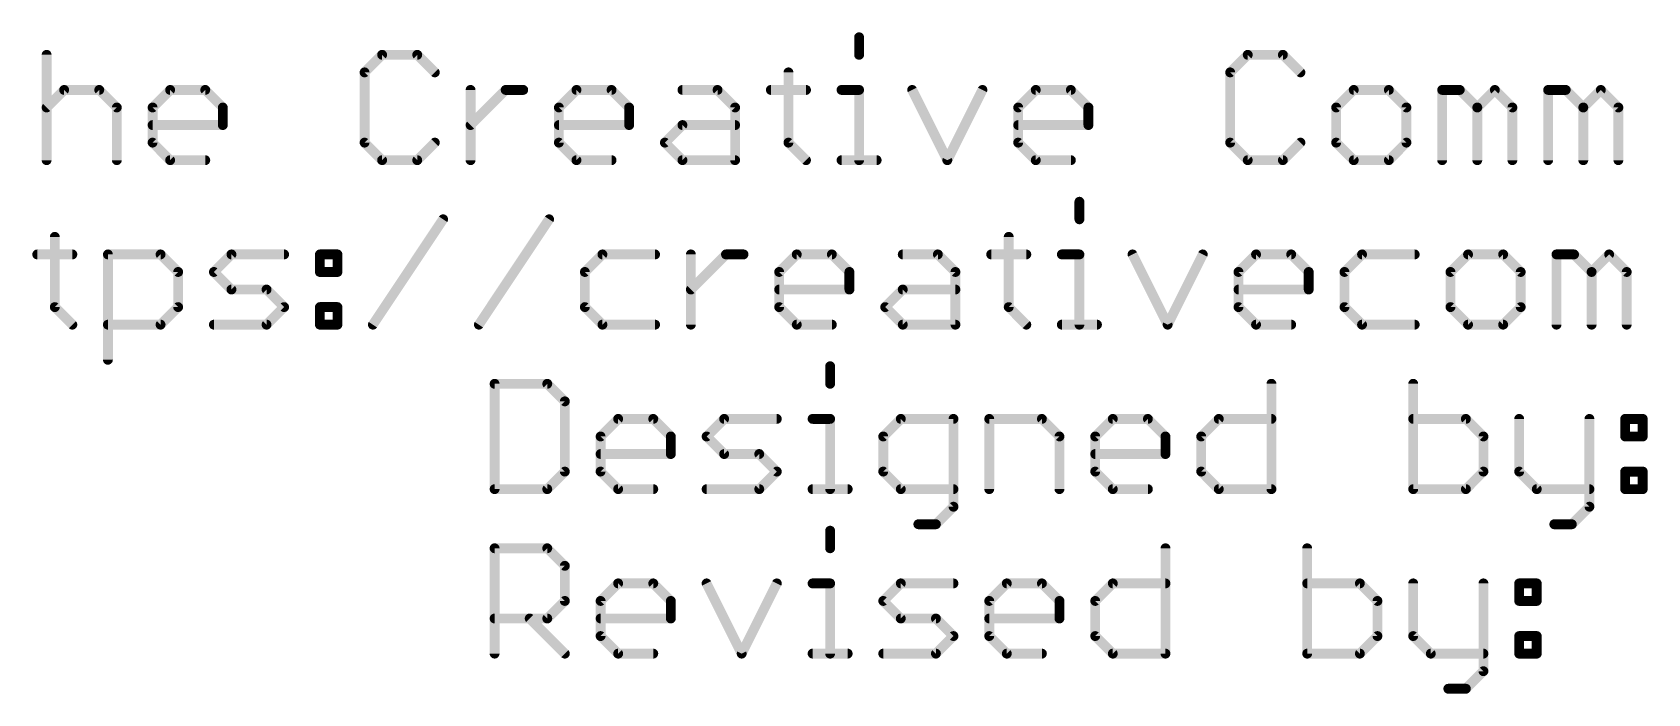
# Model space of a CAD drawing. Extents: x -52 to 61, y -28 to 22.
# Drawn here: x -27.38 to -2.43, y -28.48 to -18.27 of the extents above; entities that cross this region are included whole.
import ezdxf

# ---------------------------------------------------------------- set-up
doc = ezdxf.new("R2010")
doc.units = 0
doc.layers.add('51', color=53, linetype='CONTINUOUS')

msp = doc.modelspace()

# ---------------------------------------------------------------- linework, layer by layer
at = {"layer": '51', "const_width": 0.1524}
for points in [[(-14.6138, -18.3456), (-14.6138, -18.6168)], [(-27.1636, -18.6168), (-27.1636, -20.2438)], [(-21.981, -18.6168), (-22.2521, -18.888)], [(-21.4386, -18.6168), (-21.981, -18.6168)], [(-21.1675, -18.888), (-21.4386, -18.6168)], [(-8.6109, -18.6168), (-8.882, -18.888)], [(-8.0685, -18.6168), (-8.6109, -18.6168)], [(-7.7974, -18.888), (-8.0685, -18.6168)], [(-22.2521, -18.888), (-22.2521, -19.9726)], [(-15.7052, -18.888), (-15.7052, -19.9726)], [(-8.882, -18.888), (-8.882, -19.9726)], [(-27.1636, -19.4303), (-26.8924, -19.1591)], [(-26.8924, -19.1591), (-26.3501, -19.1591)], [(-26.3501, -19.1591), (-26.0789, -19.4303)], [(-25.5264, -19.4303), (-25.2553, -19.1591)], [(-25.2553, -19.1591), (-24.7129, -19.1591)], [(-24.7129, -19.1591), (-24.4418, -19.4303)], [(-20.615, -20.2438), (-20.615, -19.1591)], [(-20.615, -19.7015), (-20.0726, -19.1591)], [(-20.0726, -19.1591), (-19.8015, -19.1591)], [(-19.2507, -19.4303), (-18.9795, -19.1591)], [(-18.9795, -19.1591), (-18.4372, -19.1591)], [(-18.4372, -19.1591), (-18.166, -19.4303)], [(-17.3424, -19.1591), (-16.8, -19.1591)], [(-16.8, -19.1591), (-16.5289, -19.4303)], [(-15.9764, -19.1591), (-15.434, -19.1591)], [(-14.8849, -19.1591), (-14.6138, -19.1591)], [(-14.6138, -19.1591), (-14.6138, -20.2438)], [(-13.7935, -19.1591), (-13.2512, -20.2438)], [(-13.2512, -20.2438), (-12.7088, -19.1591)], [(-12.1563, -19.4303), (-11.8852, -19.1591)], [(-11.8852, -19.1591), (-11.3428, -19.1591)], [(-11.3428, -19.1591), (-11.0717, -19.4303)], [(-6.9737, -19.1591), (-7.2449, -19.4303)], [(-6.4314, -19.1591), (-6.9737, -19.1591)], [(-6.1602, -19.4303), (-6.4314, -19.1591)], [(-5.6077, -20.2438), (-5.6077, -19.1591)], [(-5.6077, -19.1591), (-5.3365, -19.1591)], [(-5.3365, -19.1591), (-5.0654, -19.4303)], [(-5.0654, -19.4303), (-4.7942, -19.1591)], [(-4.7942, -19.1591), (-4.523, -19.4303)], [(-3.9706, -20.2438), (-3.9706, -19.1591)], [(-3.9706, -19.1591), (-3.6994, -19.1591)], [(-3.6994, -19.1591), (-3.4282, -19.4303)], [(-3.4282, -19.4303), (-3.1571, -19.1591)], [(-3.1571, -19.1591), (-2.8859, -19.4303)], [(-26.0789, -19.4303), (-26.0789, -20.2438)], [(-25.5264, -19.9726), (-25.5264, -19.4303)], [(-24.4418, -19.4303), (-24.4418, -19.7015)], [(-19.2507, -19.9726), (-19.2507, -19.4303)], [(-18.166, -19.4303), (-18.166, -19.7015)], [(-16.5289, -19.4303), (-16.5289, -20.2438)], [(-12.1563, -19.9726), (-12.1563, -19.4303)], [(-11.0717, -19.4303), (-11.0717, -19.7015)], [(-7.2449, -19.4303), (-7.2449, -19.9726)], [(-6.1602, -19.9726), (-6.1602, -19.4303)], [(-5.0654, -19.4303), (-5.0654, -20.2438)], [(-4.523, -19.4303), (-4.523, -20.2438)], [(-3.4282, -19.4303), (-3.4282, -20.2438)], [(-2.8859, -19.4303), (-2.8859, -20.2438)], [(-24.4418, -19.7015), (-25.5264, -19.7015)], [(-18.166, -19.7015), (-19.2507, -19.7015)], [(-17.6135, -19.9726), (-17.3424, -19.7015)], [(-17.3424, -19.7015), (-16.5289, -19.7015)], [(-11.0717, -19.7015), (-12.1563, -19.7015)], [(-25.2553, -20.2438), (-25.5264, -19.9726)], [(-22.2521, -19.9726), (-21.981, -20.2438)], [(-21.4386, -20.2438), (-21.1675, -19.9726)], [(-18.9795, -20.2438), (-19.2507, -19.9726)], [(-17.3424, -20.2438), (-17.6135, -19.9726)], [(-15.7052, -19.9726), (-15.434, -20.2438)], [(-11.8852, -20.2438), (-12.1563, -19.9726)], [(-8.882, -19.9726), (-8.6109, -20.2438)], [(-8.0685, -20.2438), (-7.7974, -19.9726)], [(-7.2449, -19.9726), (-6.9737, -20.2438)], [(-6.4314, -20.2438), (-6.1602, -19.9726)], [(-24.7129, -20.2438), (-25.2553, -20.2438)], [(-21.981, -20.2438), (-21.4386, -20.2438)], [(-18.4372, -20.2438), (-18.9795, -20.2438)], [(-16.5289, -20.2438), (-17.3424, -20.2438)], [(-14.8849, -20.2438), (-14.3426, -20.2438)], [(-11.3428, -20.2438), (-11.8852, -20.2438)], [(-8.6109, -20.2438), (-8.0685, -20.2438)], [(-6.9737, -20.2438), (-6.4314, -20.2438)], [(-11.211, -20.8856), (-11.211, -21.1568)], [(-22.1237, -22.7838), (-21.0391, -21.1568)], [(-20.4866, -22.7838), (-19.4019, -21.1568)], [(-27.0369, -21.428), (-27.0369, -22.5126)], [(-12.3025, -21.428), (-12.3025, -22.5126)], [(-27.3081, -21.6991), (-26.7657, -21.6991)], [(-26.2166, -23.3261), (-26.2166, -21.6991)], [(-26.2166, -21.6991), (-25.4031, -21.6991)], [(-25.4031, -21.6991), (-25.132, -21.9703)], [(-24.5795, -21.9703), (-24.3083, -21.6991)], [(-24.3083, -21.6991), (-23.4948, -21.6991)], [(-22.9423, -21.6991), (-22.6711, -21.6991)], [(-22.9423, -21.9703), (-22.9423, -21.6991)], [(-22.6711, -21.6991), (-22.6711, -21.9703)], [(-18.5782, -21.6991), (-18.8494, -21.9703)], [(-17.7647, -21.6991), (-18.5782, -21.6991)], [(-17.2123, -22.7838), (-17.2123, -21.6991)], [(-17.2123, -22.2415), (-16.6699, -21.6991)], [(-16.6699, -21.6991), (-16.3988, -21.6991)], [(-15.848, -21.9703), (-15.5768, -21.6991)], [(-15.5768, -21.6991), (-15.0345, -21.6991)], [(-15.0345, -21.6991), (-14.7633, -21.9703)], [(-13.9396, -21.6991), (-13.3973, -21.6991)], [(-13.3973, -21.6991), (-13.1261, -21.9703)], [(-12.5736, -21.6991), (-12.0313, -21.6991)], [(-11.4822, -21.6991), (-11.211, -21.6991)], [(-11.211, -21.6991), (-11.211, -22.7838)], [(-10.3908, -21.6991), (-9.8484, -22.7838)], [(-9.8484, -22.7838), (-9.3061, -21.6991)], [(-8.7536, -21.9703), (-8.4825, -21.6991)], [(-8.4825, -21.6991), (-7.9401, -21.6991)], [(-7.9401, -21.6991), (-7.669, -21.9703)], [(-6.8453, -21.6991), (-7.1165, -21.9703)], [(-6.0318, -21.6991), (-6.8453, -21.6991)], [(-5.2081, -21.6991), (-5.4793, -21.9703)], [(-4.6658, -21.6991), (-5.2081, -21.6991)], [(-4.3946, -21.9703), (-4.6658, -21.6991)], [(-3.8421, -22.7838), (-3.8421, -21.6991)], [(-3.8421, -21.6991), (-3.571, -21.6991)], [(-3.571, -21.6991), (-3.2998, -21.9703)], [(-3.2998, -21.9703), (-3.0287, -21.6991)], [(-3.0287, -21.6991), (-2.7575, -21.9703)], [(-25.132, -21.9703), (-25.132, -22.5126)], [(-24.3083, -22.2415), (-24.5795, -21.9703)], [(-22.6711, -21.9703), (-22.9423, -21.9703)], [(-18.8494, -21.9703), (-18.8494, -22.5126)], [(-15.848, -22.5126), (-15.848, -21.9703)], [(-14.7633, -21.9703), (-14.7633, -22.2415)], [(-13.1261, -21.9703), (-13.1261, -22.7838)], [(-8.7536, -22.5126), (-8.7536, -21.9703)], [(-7.669, -21.9703), (-7.669, -22.2415)], [(-7.1165, -21.9703), (-7.1165, -22.5126)], [(-5.4793, -21.9703), (-5.4793, -22.5126)], [(-4.3946, -22.5126), (-4.3946, -21.9703)], [(-3.2998, -21.9703), (-3.2998, -22.7838)], [(-2.7575, -21.9703), (-2.7575, -22.7838)], [(-23.766, -22.2415), (-24.3083, -22.2415)], [(-23.4948, -22.5126), (-23.766, -22.2415)], [(-14.7633, -22.2415), (-15.848, -22.2415)], [(-14.2108, -22.5126), (-13.9396, -22.2415)], [(-13.9396, -22.2415), (-13.1261, -22.2415)], [(-7.669, -22.2415), (-8.7536, -22.2415)], [(-27.0369, -22.5126), (-26.7657, -22.7838)], [(-25.132, -22.5126), (-25.4031, -22.7838)], [(-23.766, -22.7838), (-23.4948, -22.5126)], [(-22.9423, -22.5126), (-22.6711, -22.5126)], [(-22.9423, -22.7838), (-22.9423, -22.5126)], [(-22.6711, -22.5126), (-22.6711, -22.7838)], [(-18.8494, -22.5126), (-18.5782, -22.7838)], [(-15.5768, -22.7838), (-15.848, -22.5126)], [(-13.9396, -22.7838), (-14.2108, -22.5126)], [(-12.3025, -22.5126), (-12.0313, -22.7838)], [(-8.4825, -22.7838), (-8.7536, -22.5126)], [(-7.1165, -22.5126), (-6.8453, -22.7838)], [(-5.4793, -22.5126), (-5.2081, -22.7838)], [(-4.6658, -22.7838), (-4.3946, -22.5126)], [(-25.4031, -22.7838), (-26.2166, -22.7838)], [(-24.5795, -22.7838), (-23.766, -22.7838)], [(-22.6711, -22.7838), (-22.9423, -22.7838)], [(-18.5782, -22.7838), (-17.7647, -22.7838)], [(-15.0345, -22.7838), (-15.5768, -22.7838)], [(-13.1261, -22.7838), (-13.9396, -22.7838)], [(-11.4822, -22.7838), (-10.9399, -22.7838)], [(-7.9401, -22.7838), (-8.4825, -22.7838)], [(-6.8453, -22.7838), (-6.0318, -22.7838)], [(-5.2081, -22.7838), (-4.6658, -22.7838)], [(-15.0612, -23.4256), (-15.0612, -23.6968)], [(-20.2438, -23.6968), (-20.2438, -25.3238)], [(-19.4303, -23.6968), (-20.2438, -23.6968)], [(-19.1591, -23.968), (-19.4303, -23.6968)], [(-8.2448, -23.6968), (-8.2448, -25.3238)], [(-6.0551, -23.6968), (-6.0551, -25.3238)], [(-19.1591, -25.0526), (-19.1591, -23.968)], [(-18.6066, -24.5103), (-18.3355, -24.2391)], [(-18.3355, -24.2391), (-17.7932, -24.2391)], [(-17.7932, -24.2391), (-17.522, -24.5103)], [(-16.9695, -24.5103), (-16.6983, -24.2391)], [(-16.6983, -24.2391), (-15.8848, -24.2391)], [(-15.3323, -24.2391), (-15.0612, -24.2391)], [(-15.0612, -24.2391), (-15.0612, -25.3238)], [(-13.9697, -24.2391), (-14.2409, -24.5103)], [(-13.1562, -24.2391), (-13.9697, -24.2391)], [(-13.1562, -25.595), (-13.1562, -24.2391)], [(-12.6037, -25.3238), (-12.6037, -24.2391)], [(-12.6037, -24.2391), (-11.7902, -24.2391)], [(-11.7902, -24.2391), (-11.5191, -24.5103)], [(-10.9666, -24.5103), (-10.6954, -24.2391)], [(-10.6954, -24.2391), (-10.1531, -24.2391)], [(-10.1531, -24.2391), (-9.8819, -24.5103)], [(-9.3294, -24.5103), (-9.0583, -24.2391)], [(-9.0583, -24.2391), (-8.2448, -24.2391)], [(-5.2416, -24.2391), (-6.0551, -24.2391)], [(-4.9705, -24.5103), (-5.2416, -24.2391)], [(-4.418, -24.2391), (-4.418, -25.0526)], [(-3.3333, -24.2391), (-3.3333, -25.595)], [(-2.7808, -24.2391), (-2.5096, -24.2391)], [(-2.7808, -24.5103), (-2.7808, -24.2391)], [(-2.5096, -24.2391), (-2.5096, -24.5103)], [(-18.6066, -25.0526), (-18.6066, -24.5103)], [(-17.522, -24.5103), (-17.522, -24.7815)], [(-16.6983, -24.7815), (-16.9695, -24.5103)], [(-14.2409, -24.5103), (-14.2409, -25.0526)], [(-11.5191, -24.5103), (-11.5191, -25.3238)], [(-10.9666, -25.0526), (-10.9666, -24.5103)], [(-9.8819, -24.5103), (-9.8819, -24.7815)], [(-9.3294, -25.0526), (-9.3294, -24.5103)], [(-4.9705, -25.0526), (-4.9705, -24.5103)], [(-2.5096, -24.5103), (-2.7808, -24.5103)], [(-17.522, -24.7815), (-18.6066, -24.7815)], [(-16.156, -24.7815), (-16.6983, -24.7815)], [(-15.8848, -25.0526), (-16.156, -24.7815)], [(-9.8819, -24.7815), (-10.9666, -24.7815)], [(-19.4303, -25.3238), (-19.1591, -25.0526)], [(-18.3355, -25.3238), (-18.6066, -25.0526)], [(-16.156, -25.3238), (-15.8848, -25.0526)], [(-14.2409, -25.0526), (-13.9697, -25.3238)], [(-10.6954, -25.3238), (-10.9666, -25.0526)], [(-9.0583, -25.3238), (-9.3294, -25.0526)], [(-5.2416, -25.3238), (-4.9705, -25.0526)], [(-4.418, -25.0526), (-4.1468, -25.3238)], [(-2.7808, -25.0526), (-2.5096, -25.0526)], [(-2.7808, -25.3238), (-2.7808, -25.0526)], [(-2.5096, -25.0526), (-2.5096, -25.3238)], [(-20.2438, -25.3238), (-19.4303, -25.3238)], [(-17.7932, -25.3238), (-18.3355, -25.3238)], [(-16.9695, -25.3238), (-16.156, -25.3238)], [(-15.3323, -25.3238), (-14.79, -25.3238)], [(-13.9697, -25.3238), (-13.1562, -25.3238)], [(-10.1531, -25.3238), (-10.6954, -25.3238)], [(-8.2448, -25.3238), (-9.0583, -25.3238)], [(-6.0551, -25.3238), (-5.2416, -25.3238)], [(-4.1468, -25.3238), (-3.3333, -25.3238)], [(-2.5096, -25.3238), (-2.7808, -25.3238)], [(-13.4274, -25.8661), (-13.1562, -25.595)], [(-3.3333, -25.595), (-3.6045, -25.8661)], [(-15.0612, -25.9656), (-15.0612, -26.2368)], [(-13.6986, -25.8661), (-13.4274, -25.8661)], [(-3.6045, -25.8661), (-3.8756, -25.8661)], [(-20.2438, -27.8638), (-20.2438, -26.2368)], [(-20.2438, -26.2368), (-19.4303, -26.2368)], [(-19.4303, -26.2368), (-19.1591, -26.508)], [(-9.8819, -26.2368), (-9.8819, -27.8638)], [(-7.6923, -26.2368), (-7.6923, -27.8638)], [(-19.1591, -26.508), (-19.1591, -27.0503)], [(-18.6066, -27.0503), (-18.3355, -26.7791)], [(-18.3355, -26.7791), (-17.7932, -26.7791)], [(-17.7932, -26.7791), (-17.522, -27.0503)], [(-16.9695, -26.7791), (-16.4272, -27.8638)], [(-16.4272, -27.8638), (-15.8848, -26.7791)], [(-15.3323, -26.7791), (-15.0612, -26.7791)], [(-15.0612, -26.7791), (-15.0612, -27.8638)], [(-14.2409, -27.0503), (-13.9697, -26.7791)], [(-13.9697, -26.7791), (-13.1562, -26.7791)], [(-12.6037, -27.0503), (-12.3326, -26.7791)], [(-12.3326, -26.7791), (-11.7902, -26.7791)], [(-11.7902, -26.7791), (-11.5191, -27.0503)], [(-10.9666, -27.0503), (-10.6954, -26.7791)], [(-10.6954, -26.7791), (-9.8819, -26.7791)], [(-6.8788, -26.7791), (-7.6923, -26.7791)], [(-6.6076, -27.0503), (-6.8788, -26.7791)], [(-6.0551, -26.7791), (-6.0551, -27.5926)], [(-4.9705, -26.7791), (-4.9705, -28.135)], [(-4.418, -26.7791), (-4.1468, -26.7791)], [(-4.418, -27.0503), (-4.418, -26.7791)], [(-4.1468, -26.7791), (-4.1468, -27.0503)], [(-19.1591, -27.0503), (-19.4303, -27.3215)], [(-18.6066, -27.5926), (-18.6066, -27.0503)], [(-17.522, -27.0503), (-17.522, -27.3215)], [(-13.9697, -27.3215), (-14.2409, -27.0503)], [(-12.6037, -27.5926), (-12.6037, -27.0503)], [(-11.5191, -27.0503), (-11.5191, -27.3215)], [(-10.9666, -27.5926), (-10.9666, -27.0503)], [(-6.6076, -27.5926), (-6.6076, -27.0503)], [(-4.1468, -27.0503), (-4.418, -27.0503)], [(-19.4303, -27.3215), (-20.2438, -27.3215)], [(-19.7015, -27.3215), (-19.1591, -27.8638)], [(-17.522, -27.3215), (-18.6066, -27.3215)], [(-13.4274, -27.3215), (-13.9697, -27.3215)], [(-13.1562, -27.5926), (-13.4274, -27.3215)], [(-11.5191, -27.3215), (-12.6037, -27.3215)], [(-18.3355, -27.8638), (-18.6066, -27.5926)], [(-13.4274, -27.8638), (-13.1562, -27.5926)], [(-12.3326, -27.8638), (-12.6037, -27.5926)], [(-10.6954, -27.8638), (-10.9666, -27.5926)], [(-6.8788, -27.8638), (-6.6076, -27.5926)], [(-6.0551, -27.5926), (-5.7839, -27.8638)], [(-4.418, -27.5926), (-4.1468, -27.5926)], [(-4.418, -27.8638), (-4.418, -27.5926)], [(-4.1468, -27.5926), (-4.1468, -27.8638)], [(-17.7932, -27.8638), (-18.3355, -27.8638)], [(-15.3323, -27.8638), (-14.79, -27.8638)], [(-14.2409, -27.8638), (-13.4274, -27.8638)], [(-11.7902, -27.8638), (-12.3326, -27.8638)], [(-9.8819, -27.8638), (-10.6954, -27.8638)], [(-7.6923, -27.8638), (-6.8788, -27.8638)], [(-5.7839, -27.8638), (-4.9705, -27.8638)], [(-4.1468, -27.8638), (-4.418, -27.8638)], [(-4.9705, -28.135), (-5.2416, -28.4061)], [(-5.2416, -28.4061), (-5.5128, -28.4061)]]:
    msp.add_lwpolyline(points, dxfattribs=at)
at = {"layer": '51', "const_width": 0.0762}
for points in [[(-14.5757, -18.3456, 1), (-14.6519, -18.3456)], [(-27.1255, -18.6168, 1), (-27.2017, -18.6168)], [(-21.981, -18.5787, 1), (-21.981, -18.6549)], [(-21.954, -18.6438, 1), (-22.0079, -18.5899)], [(-21.4117, -18.5899, 1), (-21.4656, -18.6438)], [(-21.4386, -18.6549, 1), (-21.4386, -18.5787)], [(-14.6519, -18.6168, 1), (-14.5757, -18.6168)], [(-8.6109, -18.5787, 1), (-8.6109, -18.6549)], [(-8.5839, -18.6438, 1), (-8.6378, -18.5899)], [(-8.0416, -18.5899, 1), (-8.0955, -18.6438)], [(-8.0685, -18.6549, 1), (-8.0685, -18.5787)], [(-22.2791, -18.861, 1), (-22.2252, -18.9149)], [(-22.214, -18.888, 1), (-22.2902, -18.888)], [(-21.1944, -18.9149, 1), (-21.1405, -18.861)], [(-15.6671, -18.888, 1), (-15.7433, -18.888)], [(-8.909, -18.861, 1), (-8.8551, -18.9149)], [(-8.8439, -18.888, 1), (-8.9201, -18.888)], [(-7.8243, -18.9149, 1), (-7.7704, -18.861)], [(-26.8924, -19.121, 1), (-26.8924, -19.1972)], [(-26.8655, -19.1861, 1), (-26.9194, -19.1322)], [(-26.3232, -19.1322, 1), (-26.377, -19.1861)], [(-26.3501, -19.1972, 1), (-26.3501, -19.121)], [(-25.2553, -19.121, 1), (-25.2553, -19.1972)], [(-25.2283, -19.1861, 1), (-25.2822, -19.1322)], [(-24.686, -19.1322, 1), (-24.7399, -19.1861)], [(-24.7129, -19.1972, 1), (-24.7129, -19.121)], [(-20.5769, -19.1591, 1), (-20.6531, -19.1591)], [(-20.0726, -19.121, 1), (-20.0726, -19.1972)], [(-20.0457, -19.1861, 1), (-20.0996, -19.1322)], [(-19.8015, -19.1972, 1), (-19.8015, -19.121)], [(-18.9795, -19.121, 1), (-18.9795, -19.1972)], [(-18.9526, -19.1861, 1), (-19.0065, -19.1322)], [(-18.4102, -19.1322, 1), (-18.4641, -19.1861)], [(-18.4372, -19.1972, 1), (-18.4372, -19.121)], [(-17.3424, -19.121, 1), (-17.3424, -19.1972)], [(-16.7731, -19.1322, 1), (-16.827, -19.1861)], [(-16.8, -19.1972, 1), (-16.8, -19.121)], [(-15.9764, -19.121, 1), (-15.9764, -19.1972)], [(-15.434, -19.1972, 1), (-15.434, -19.121)], [(-14.8849, -19.121, 1), (-14.8849, -19.1972)], [(-14.5757, -19.1591, 1), (-14.6519, -19.1591)], [(-14.6138, -19.1972, 1), (-14.6138, -19.121)], [(-13.7594, -19.1421, 1), (-13.8276, -19.1762)], [(-12.6748, -19.1762, 1), (-12.7429, -19.1421)], [(-11.8852, -19.121, 1), (-11.8852, -19.1972)], [(-11.8582, -19.1861, 1), (-11.9121, -19.1322)], [(-11.3159, -19.1322, 1), (-11.3698, -19.1861)], [(-11.3428, -19.1972, 1), (-11.3428, -19.121)], [(-6.9737, -19.121, 1), (-6.9737, -19.1972)], [(-6.9468, -19.1861, 1), (-7.0006, -19.1322)], [(-6.4044, -19.1322, 1), (-6.4583, -19.1861)], [(-6.4314, -19.1972, 1), (-6.4314, -19.121)], [(-5.5696, -19.1591, 1), (-5.6458, -19.1591)], [(-5.6077, -19.121, 1), (-5.6077, -19.1972)], [(-5.3096, -19.1322, 1), (-5.3635, -19.1861)], [(-5.3365, -19.1972, 1), (-5.3365, -19.121)], [(-4.7673, -19.1322, 1), (-4.8212, -19.1861)], [(-4.7673, -19.1861, 1), (-4.8212, -19.1322)], [(-3.9325, -19.1591, 1), (-4.0087, -19.1591)], [(-3.9706, -19.121, 1), (-3.9706, -19.1972)], [(-3.6724, -19.1322, 1), (-3.7263, -19.1861)], [(-3.6994, -19.1972, 1), (-3.6994, -19.121)], [(-3.1301, -19.1322, 1), (-3.184, -19.1861)], [(-3.1301, -19.1861, 1), (-3.184, -19.1322)], [(-27.1905, -19.4034, 1), (-27.1367, -19.4572)], [(-26.0408, -19.4303, 1), (-26.117, -19.4303)], [(-26.1059, -19.4572, 1), (-26.052, -19.4034)], [(-25.4883, -19.4303, 1), (-25.5645, -19.4303)], [(-25.5534, -19.4034, 1), (-25.4995, -19.4572)], [(-24.4037, -19.4303, 1), (-24.4799, -19.4303)], [(-24.4687, -19.4572, 1), (-24.4148, -19.4034)], [(-19.2126, -19.4303, 1), (-19.2888, -19.4303)], [(-19.2776, -19.4034, 1), (-19.2237, -19.4572)], [(-18.1279, -19.4303, 1), (-18.2041, -19.4303)], [(-18.193, -19.4572, 1), (-18.1391, -19.4034)], [(-16.4908, -19.4303, 1), (-16.567, -19.4303)], [(-16.5558, -19.4572, 1), (-16.5019, -19.4034)], [(-12.1182, -19.4303, 1), (-12.1944, -19.4303)], [(-12.1833, -19.4034, 1), (-12.1294, -19.4572)], [(-11.0336, -19.4303, 1), (-11.1098, -19.4303)], [(-11.0986, -19.4572, 1), (-11.0447, -19.4034)], [(-7.2068, -19.4303, 1), (-7.283, -19.4303)], [(-7.2718, -19.4034, 1), (-7.2179, -19.4572)], [(-6.1221, -19.4303, 1), (-6.1983, -19.4303)], [(-6.1871, -19.4572, 1), (-6.1333, -19.4034)], [(-5.0273, -19.4303, 1), (-5.1035, -19.4303)], [(-5.0923, -19.4034, 1), (-5.0384, -19.4572)], [(-5.0923, -19.4572, 1), (-5.0384, -19.4034)], [(-4.4849, -19.4303, 1), (-4.5611, -19.4303)], [(-4.55, -19.4572, 1), (-4.4961, -19.4034)], [(-3.3901, -19.4303, 1), (-3.4663, -19.4303)], [(-3.4552, -19.4034, 1), (-3.4013, -19.4572)], [(-3.4552, -19.4572, 1), (-3.4013, -19.4034)], [(-2.8478, -19.4303, 1), (-2.924, -19.4303)], [(-2.9128, -19.4572, 1), (-2.8589, -19.4034)], [(-25.5264, -19.6634, 1), (-25.5264, -19.7396)], [(-24.4799, -19.7015, 1), (-24.4037, -19.7015)], [(-24.4418, -19.7396, 1), (-24.4418, -19.6634)], [(-20.6419, -19.6745, 1), (-20.588, -19.7284)], [(-19.2507, -19.6634, 1), (-19.2507, -19.7396)], [(-18.2041, -19.7015, 1), (-18.1279, -19.7015)], [(-18.166, -19.7396, 1), (-18.166, -19.6634)], [(-17.3424, -19.6634, 1), (-17.3424, -19.7396)], [(-17.3154, -19.7284, 1), (-17.3693, -19.6745)], [(-16.5289, -19.7396, 1), (-16.5289, -19.6634)], [(-12.1563, -19.6634, 1), (-12.1563, -19.7396)], [(-11.1098, -19.7015, 1), (-11.0336, -19.7015)], [(-11.0717, -19.7396, 1), (-11.0717, -19.6634)], [(-25.4995, -19.9457, 1), (-25.5534, -19.9996)], [(-25.5645, -19.9726, 1), (-25.4883, -19.9726)], [(-22.2252, -19.9457, 1), (-22.2791, -19.9996)], [(-22.2902, -19.9726, 1), (-22.214, -19.9726)], [(-21.1405, -19.9996, 1), (-21.1944, -19.9457)], [(-19.2237, -19.9457, 1), (-19.2776, -19.9996)], [(-19.2888, -19.9726, 1), (-19.2126, -19.9726)], [(-17.5866, -19.9457, 1), (-17.6405, -19.9996)], [(-17.6405, -19.9457, 1), (-17.5866, -19.9996)], [(-15.6783, -19.9457, 1), (-15.7321, -19.9996)], [(-15.7433, -19.9726, 1), (-15.6671, -19.9726)], [(-12.1294, -19.9457, 1), (-12.1833, -19.9996)], [(-12.1944, -19.9726, 1), (-12.1182, -19.9726)], [(-8.8551, -19.9457, 1), (-8.909, -19.9996)], [(-8.9201, -19.9726, 1), (-8.8439, -19.9726)], [(-7.7704, -19.9996, 1), (-7.8243, -19.9457)], [(-7.2179, -19.9457, 1), (-7.2718, -19.9996)], [(-7.283, -19.9726, 1), (-7.2068, -19.9726)], [(-6.1983, -19.9726, 1), (-6.1221, -19.9726)], [(-6.1333, -19.9996, 1), (-6.1871, -19.9457)], [(-27.2017, -20.2438, 1), (-27.1255, -20.2438)], [(-26.117, -20.2438, 1), (-26.0408, -20.2438)], [(-25.2553, -20.2057, 1), (-25.2553, -20.2819)], [(-25.2822, -20.2707, 1), (-25.2283, -20.2169)], [(-24.7129, -20.2819, 1), (-24.7129, -20.2057)], [(-21.981, -20.2057, 1), (-21.981, -20.2819)], [(-22.0079, -20.2707, 1), (-21.954, -20.2169)], [(-21.4656, -20.2169, 1), (-21.4117, -20.2707)], [(-21.4386, -20.2819, 1), (-21.4386, -20.2057)], [(-20.6531, -20.2438, 1), (-20.5769, -20.2438)], [(-18.9795, -20.2057, 1), (-18.9795, -20.2819)], [(-19.0065, -20.2707, 1), (-18.9526, -20.2169)], [(-18.4372, -20.2819, 1), (-18.4372, -20.2057)], [(-17.3424, -20.2057, 1), (-17.3424, -20.2819)], [(-17.3693, -20.2707, 1), (-17.3154, -20.2169)], [(-16.567, -20.2438, 1), (-16.4908, -20.2438)], [(-16.5289, -20.2819, 1), (-16.5289, -20.2057)], [(-15.461, -20.2707, 1), (-15.4071, -20.2169)], [(-14.8849, -20.2057, 1), (-14.8849, -20.2819)], [(-14.6519, -20.2438, 1), (-14.5757, -20.2438)], [(-14.3426, -20.2819, 1), (-14.3426, -20.2057)], [(-13.2852, -20.2268, 1), (-13.2171, -20.2608)], [(-13.2852, -20.2608, 1), (-13.2171, -20.2268)], [(-11.8852, -20.2057, 1), (-11.8852, -20.2819)], [(-11.9121, -20.2707, 1), (-11.8582, -20.2169)], [(-11.3428, -20.2819, 1), (-11.3428, -20.2057)], [(-8.6109, -20.2057, 1), (-8.6109, -20.2819)], [(-8.6378, -20.2707, 1), (-8.5839, -20.2169)], [(-8.0955, -20.2169, 1), (-8.0416, -20.2707)], [(-8.0685, -20.2819, 1), (-8.0685, -20.2057)], [(-6.9737, -20.2057, 1), (-6.9737, -20.2819)], [(-7.0006, -20.2707, 1), (-6.9468, -20.2169)], [(-6.4583, -20.2169, 1), (-6.4044, -20.2707)], [(-6.4314, -20.2819, 1), (-6.4314, -20.2057)], [(-5.6458, -20.2438, 1), (-5.5696, -20.2438)], [(-5.1035, -20.2438, 1), (-5.0273, -20.2438)], [(-4.5611, -20.2438, 1), (-4.4849, -20.2438)], [(-4.0087, -20.2438, 1), (-3.9325, -20.2438)], [(-3.4663, -20.2438, 1), (-3.3901, -20.2438)], [(-2.924, -20.2438, 1), (-2.8478, -20.2438)], [(-11.1729, -20.8856, 1), (-11.2491, -20.8856)], [(-21.0074, -21.1779, 1), (-21.0708, -21.1357)], [(-19.3702, -21.1779, 1), (-19.4336, -21.1357)], [(-11.2491, -21.1568, 1), (-11.1729, -21.1568)], [(-26.9988, -21.428, 1), (-27.075, -21.428)], [(-12.2644, -21.428, 1), (-12.3406, -21.428)], [(-27.3081, -21.661, 1), (-27.3081, -21.7372)], [(-26.7657, -21.7372, 1), (-26.7657, -21.661)], [(-26.1785, -21.6991, 1), (-26.2547, -21.6991)], [(-26.2166, -21.661, 1), (-26.2166, -21.7372)], [(-25.3762, -21.6722, 1), (-25.4301, -21.7261)], [(-25.4031, -21.7372, 1), (-25.4031, -21.661)], [(-24.3083, -21.661, 1), (-24.3083, -21.7372)], [(-24.2814, -21.7261, 1), (-24.3352, -21.6722)], [(-23.4948, -21.7372, 1), (-23.4948, -21.661)], [(-22.9423, -21.661, 1), (-22.9423, -21.7372)], [(-22.9042, -21.6991, 1), (-22.9804, -21.6991)], [(-22.633, -21.6991, 1), (-22.7092, -21.6991)], [(-22.6711, -21.7372, 1), (-22.6711, -21.661)], [(-18.5782, -21.661, 1), (-18.5782, -21.7372)], [(-18.5513, -21.7261, 1), (-18.6052, -21.6722)], [(-17.7647, -21.7372, 1), (-17.7647, -21.661)], [(-17.1742, -21.6991, 1), (-17.2504, -21.6991)], [(-16.6699, -21.661, 1), (-16.6699, -21.7372)], [(-16.643, -21.7261, 1), (-16.6969, -21.6722)], [(-16.3988, -21.7372, 1), (-16.3988, -21.661)], [(-15.5768, -21.661, 1), (-15.5768, -21.7372)], [(-15.5499, -21.7261, 1), (-15.6037, -21.6722)], [(-15.0075, -21.6722, 1), (-15.0614, -21.7261)], [(-15.0345, -21.7372, 1), (-15.0345, -21.661)], [(-13.9396, -21.661, 1), (-13.9396, -21.7372)], [(-13.3704, -21.6722, 1), (-13.4242, -21.7261)], [(-13.3973, -21.7372, 1), (-13.3973, -21.661)], [(-12.5736, -21.661, 1), (-12.5736, -21.7372)], [(-12.0313, -21.7372, 1), (-12.0313, -21.661)], [(-11.4822, -21.661, 1), (-11.4822, -21.7372)], [(-11.1729, -21.6991, 1), (-11.2491, -21.6991)], [(-11.211, -21.7372, 1), (-11.211, -21.661)], [(-10.3567, -21.6821, 1), (-10.4248, -21.7162)], [(-9.272, -21.7162, 1), (-9.3402, -21.6821)], [(-8.4825, -21.661, 1), (-8.4825, -21.7372)], [(-8.4555, -21.7261, 1), (-8.5094, -21.6722)], [(-7.9132, -21.6722, 1), (-7.9671, -21.7261)], [(-7.9401, -21.7372, 1), (-7.9401, -21.661)], [(-6.8453, -21.661, 1), (-6.8453, -21.7372)], [(-6.8184, -21.7261, 1), (-6.8722, -21.6722)], [(-6.0318, -21.7372, 1), (-6.0318, -21.661)], [(-5.2081, -21.661, 1), (-5.2081, -21.7372)], [(-5.1812, -21.7261, 1), (-5.2351, -21.6722)], [(-4.6389, -21.6722, 1), (-4.6927, -21.7261)], [(-4.6658, -21.7372, 1), (-4.6658, -21.661)], [(-3.804, -21.6991, 1), (-3.8802, -21.6991)], [(-3.8421, -21.661, 1), (-3.8421, -21.7372)], [(-3.544, -21.6722, 1), (-3.5979, -21.7261)], [(-3.571, -21.7372, 1), (-3.571, -21.661)], [(-3.0017, -21.6722, 1), (-3.0556, -21.7261)], [(-3.0017, -21.7261, 1), (-3.0556, -21.6722)], [(-25.0939, -21.9703, 1), (-25.1701, -21.9703)], [(-25.1589, -21.9972, 1), (-25.105, -21.9434)], [(-24.5525, -21.9434, 1), (-24.6064, -21.9972)], [(-24.6064, -21.9434, 1), (-24.5525, -21.9972)], [(-22.9423, -21.9322, 1), (-22.9423, -22.0084)], [(-22.9804, -21.9703, 1), (-22.9042, -21.9703)], [(-22.7092, -21.9703, 1), (-22.633, -21.9703)], [(-22.6711, -22.0084, 1), (-22.6711, -21.9322)], [(-18.8113, -21.9703, 1), (-18.8875, -21.9703)], [(-18.8764, -21.9434, 1), (-18.8225, -21.9972)], [(-15.8099, -21.9703, 1), (-15.8861, -21.9703)], [(-15.8749, -21.9434, 1), (-15.821, -21.9972)], [(-14.7252, -21.9703, 1), (-14.8014, -21.9703)], [(-14.7902, -21.9972, 1), (-14.7364, -21.9434)], [(-13.088, -21.9703, 1), (-13.1642, -21.9703)], [(-13.1531, -21.9972, 1), (-13.0992, -21.9434)], [(-8.7155, -21.9703, 1), (-8.7917, -21.9703)], [(-8.7806, -21.9434, 1), (-8.7267, -21.9972)], [(-7.6309, -21.9703, 1), (-7.7071, -21.9703)], [(-7.6959, -21.9972, 1), (-7.642, -21.9434)], [(-7.0784, -21.9703, 1), (-7.1546, -21.9703)], [(-7.1434, -21.9434, 1), (-7.0895, -21.9972)], [(-5.4412, -21.9703, 1), (-5.5174, -21.9703)], [(-5.5062, -21.9434, 1), (-5.4524, -21.9972)], [(-4.3565, -21.9703, 1), (-4.4327, -21.9703)], [(-4.4216, -21.9972, 1), (-4.3677, -21.9434)], [(-3.2617, -21.9703, 1), (-3.3379, -21.9703)], [(-3.3268, -21.9434, 1), (-3.2729, -21.9972)], [(-3.3268, -21.9972, 1), (-3.2729, -21.9434)], [(-2.7194, -21.9703, 1), (-2.7956, -21.9703)], [(-2.7844, -21.9972, 1), (-2.7305, -21.9434)], [(-24.3083, -22.2034, 1), (-24.3083, -22.2796)], [(-24.3352, -22.2684, 1), (-24.2814, -22.2145)], [(-23.739, -22.2145, 1), (-23.7929, -22.2684)], [(-23.766, -22.2796, 1), (-23.766, -22.2034)], [(-17.2392, -22.2145, 1), (-17.1853, -22.2684)], [(-15.848, -22.2034, 1), (-15.848, -22.2796)], [(-14.8014, -22.2415, 1), (-14.7252, -22.2415)], [(-14.7633, -22.2796, 1), (-14.7633, -22.2034)], [(-13.9396, -22.2034, 1), (-13.9396, -22.2796)], [(-13.9127, -22.2684, 1), (-13.9666, -22.2145)], [(-13.1261, -22.2796, 1), (-13.1261, -22.2034)], [(-8.7536, -22.2034, 1), (-8.7536, -22.2796)], [(-7.7071, -22.2415, 1), (-7.6309, -22.2415)], [(-7.669, -22.2796, 1), (-7.669, -22.2034)], [(-27.0099, -22.4857, 1), (-27.0638, -22.5396)], [(-25.105, -22.5396, 1), (-25.1589, -22.4857)], [(-23.4679, -22.5396, 1), (-23.5217, -22.4857)], [(-23.5217, -22.5396, 1), (-23.4679, -22.4857)], [(-22.9423, -22.4745, 1), (-22.9423, -22.5507)], [(-22.9042, -22.5126, 1), (-22.9804, -22.5126)], [(-22.633, -22.5126, 1), (-22.7092, -22.5126)], [(-22.6711, -22.5507, 1), (-22.6711, -22.4745)], [(-18.8225, -22.4857, 1), (-18.8764, -22.5396)], [(-15.821, -22.4857, 1), (-15.8749, -22.5396)], [(-14.1839, -22.4857, 1), (-14.2377, -22.5396)], [(-14.2377, -22.4857, 1), (-14.1839, -22.5396)], [(-12.2755, -22.4857, 1), (-12.3294, -22.5396)], [(-8.7267, -22.4857, 1), (-8.7806, -22.5396)], [(-7.0895, -22.4857, 1), (-7.1434, -22.5396)], [(-5.4524, -22.4857, 1), (-5.5062, -22.5396)], [(-4.3677, -22.5396, 1), (-4.4216, -22.4857)], [(-27.075, -22.5126, 1), (-26.9988, -22.5126)], [(-25.1701, -22.5126, 1), (-25.0939, -22.5126)], [(-18.8875, -22.5126, 1), (-18.8113, -22.5126)], [(-15.8861, -22.5126, 1), (-15.8099, -22.5126)], [(-12.3406, -22.5126, 1), (-12.2644, -22.5126)], [(-8.7917, -22.5126, 1), (-8.7155, -22.5126)], [(-7.1546, -22.5126, 1), (-7.0784, -22.5126)], [(-5.5174, -22.5126, 1), (-5.4412, -22.5126)], [(-4.4327, -22.5126, 1), (-4.3565, -22.5126)], [(-26.7927, -22.8107, 1), (-26.7388, -22.7569)], [(-26.2166, -22.7457, 1), (-26.2166, -22.8219)], [(-25.4301, -22.7569, 1), (-25.3762, -22.8107)], [(-25.4031, -22.8219, 1), (-25.4031, -22.7457)], [(-24.5795, -22.7457, 1), (-24.5795, -22.8219)], [(-23.7929, -22.7569, 1), (-23.739, -22.8107)], [(-23.766, -22.8219, 1), (-23.766, -22.7457)], [(-22.9423, -22.7457, 1), (-22.9423, -22.8219)], [(-22.9804, -22.7838, 1), (-22.9042, -22.7838)], [(-22.7092, -22.7838, 1), (-22.633, -22.7838)], [(-22.6711, -22.8219, 1), (-22.6711, -22.7457)], [(-22.1554, -22.7627, 1), (-22.092, -22.8049)], [(-20.5183, -22.7627, 1), (-20.4549, -22.8049)], [(-18.5782, -22.7457, 1), (-18.5782, -22.8219)], [(-18.6052, -22.8107, 1), (-18.5513, -22.7569)], [(-17.7647, -22.8219, 1), (-17.7647, -22.7457)], [(-17.2504, -22.7838, 1), (-17.1742, -22.7838)], [(-15.5768, -22.7457, 1), (-15.5768, -22.8219)], [(-15.6037, -22.8107, 1), (-15.5499, -22.7569)], [(-15.0345, -22.8219, 1), (-15.0345, -22.7457)], [(-13.9396, -22.7457, 1), (-13.9396, -22.8219)], [(-13.9666, -22.8107, 1), (-13.9127, -22.7569)], [(-13.1642, -22.7838, 1), (-13.088, -22.7838)], [(-13.1261, -22.8219, 1), (-13.1261, -22.7457)], [(-12.0583, -22.8107, 1), (-12.0044, -22.7569)], [(-11.4822, -22.7457, 1), (-11.4822, -22.8219)], [(-11.2491, -22.7838, 1), (-11.1729, -22.7838)], [(-10.9399, -22.8219, 1), (-10.9399, -22.7457)], [(-9.8825, -22.7668, 1), (-9.8144, -22.8008)], [(-9.8825, -22.8008, 1), (-9.8144, -22.7668)], [(-8.4825, -22.7457, 1), (-8.4825, -22.8219)], [(-8.5094, -22.8107, 1), (-8.4555, -22.7569)], [(-7.9401, -22.8219, 1), (-7.9401, -22.7457)], [(-6.8453, -22.7457, 1), (-6.8453, -22.8219)], [(-6.8722, -22.8107, 1), (-6.8184, -22.7569)], [(-6.0318, -22.8219, 1), (-6.0318, -22.7457)], [(-5.2081, -22.7457, 1), (-5.2081, -22.8219)], [(-5.2351, -22.8107, 1), (-5.1812, -22.7569)], [(-4.6927, -22.7569, 1), (-4.6389, -22.8107)], [(-4.6658, -22.8219, 1), (-4.6658, -22.7457)], [(-3.8802, -22.7838, 1), (-3.804, -22.7838)], [(-3.3379, -22.7838, 1), (-3.2617, -22.7838)], [(-2.7956, -22.7838, 1), (-2.7194, -22.7838)], [(-26.2547, -23.3261, 1), (-26.1785, -23.3261)], [(-15.0231, -23.4256, 1), (-15.0993, -23.4256)], [(-20.2057, -23.6968, 1), (-20.2819, -23.6968)], [(-20.2438, -23.6587, 1), (-20.2438, -23.7349)], [(-19.4034, -23.6699, 1), (-19.4572, -23.7238)], [(-19.4303, -23.7349, 1), (-19.4303, -23.6587)], [(-15.0993, -23.6968, 1), (-15.0231, -23.6968)], [(-8.2067, -23.6968, 1), (-8.2829, -23.6968)], [(-6.017, -23.6968, 1), (-6.0932, -23.6968)], [(-19.121, -23.968, 1), (-19.1972, -23.968)], [(-19.1861, -23.9949, 1), (-19.1322, -23.941)], [(-18.3355, -24.201, 1), (-18.3355, -24.2772)], [(-18.3085, -24.2661, 1), (-18.3624, -24.2122)], [(-17.7662, -24.2122, 1), (-17.8201, -24.2661)], [(-17.7932, -24.2772, 1), (-17.7932, -24.201)], [(-16.6983, -24.201, 1), (-16.6983, -24.2772)], [(-16.6714, -24.2661, 1), (-16.7253, -24.2122)], [(-15.8848, -24.2772, 1), (-15.8848, -24.201)], [(-15.3323, -24.201, 1), (-15.3323, -24.2772)], [(-15.0231, -24.2391, 1), (-15.0993, -24.2391)], [(-15.0612, -24.2772, 1), (-15.0612, -24.201)], [(-13.9697, -24.201, 1), (-13.9697, -24.2772)], [(-13.9428, -24.2661, 1), (-13.9967, -24.2122)], [(-13.1181, -24.2391, 1), (-13.1943, -24.2391)], [(-13.1562, -24.2772, 1), (-13.1562, -24.201)], [(-12.5656, -24.2391, 1), (-12.6418, -24.2391)], [(-12.6037, -24.201, 1), (-12.6037, -24.2772)], [(-11.7633, -24.2122, 1), (-11.8172, -24.2661)], [(-11.7902, -24.2772, 1), (-11.7902, -24.201)], [(-10.6954, -24.201, 1), (-10.6954, -24.2772)], [(-10.6685, -24.2661, 1), (-10.7224, -24.2122)], [(-10.1261, -24.2122, 1), (-10.18, -24.2661)], [(-10.1531, -24.2772, 1), (-10.1531, -24.201)], [(-9.0583, -24.201, 1), (-9.0583, -24.2772)], [(-9.0313, -24.2661, 1), (-9.0852, -24.2122)], [(-8.2448, -24.2772, 1), (-8.2448, -24.201)], [(-6.0551, -24.201, 1), (-6.0551, -24.2772)], [(-5.2147, -24.2122, 1), (-5.2686, -24.2661)], [(-5.2416, -24.2772, 1), (-5.2416, -24.201)], [(-4.3799, -24.2391, 1), (-4.4561, -24.2391)], [(-3.2952, -24.2391, 1), (-3.3714, -24.2391)], [(-2.7808, -24.201, 1), (-2.7808, -24.2772)], [(-2.7427, -24.2391, 1), (-2.8189, -24.2391)], [(-2.4715, -24.2391, 1), (-2.5477, -24.2391)], [(-2.5096, -24.2772, 1), (-2.5096, -24.201)], [(-18.5685, -24.5103, 1), (-18.6447, -24.5103)], [(-18.6336, -24.4834, 1), (-18.5797, -24.5372)], [(-17.4839, -24.5103, 1), (-17.5601, -24.5103)], [(-17.5489, -24.5372, 1), (-17.495, -24.4834)], [(-16.9425, -24.4834, 1), (-16.9964, -24.5372)], [(-16.9964, -24.4834, 1), (-16.9425, -24.5372)], [(-14.2028, -24.5103, 1), (-14.279, -24.5103)], [(-14.2678, -24.4834, 1), (-14.214, -24.5372)], [(-11.481, -24.5103, 1), (-11.5572, -24.5103)], [(-11.546, -24.5372, 1), (-11.4921, -24.4834)], [(-10.9285, -24.5103, 1), (-11.0047, -24.5103)], [(-10.9935, -24.4834, 1), (-10.9396, -24.5372)], [(-9.8438, -24.5103, 1), (-9.92, -24.5103)], [(-9.9089, -24.5372, 1), (-9.855, -24.4834)], [(-9.2913, -24.5103, 1), (-9.3675, -24.5103)], [(-9.3564, -24.4834, 1), (-9.3025, -24.5372)], [(-4.9324, -24.5103, 1), (-5.0086, -24.5103)], [(-4.9974, -24.5372, 1), (-4.9435, -24.4834)], [(-2.7808, -24.4722, 1), (-2.7808, -24.5484)], [(-2.5096, -24.5484, 1), (-2.5096, -24.4722)], [(-2.8189, -24.5103, 1), (-2.7427, -24.5103)], [(-2.5477, -24.5103, 1), (-2.4715, -24.5103)], [(-18.6066, -24.7434, 1), (-18.6066, -24.8196)], [(-17.5601, -24.7815, 1), (-17.4839, -24.7815)], [(-17.522, -24.8196, 1), (-17.522, -24.7434)], [(-16.6983, -24.7434, 1), (-16.6983, -24.8196)], [(-16.7253, -24.8084, 1), (-16.6714, -24.7545)], [(-16.1291, -24.7545, 1), (-16.1829, -24.8084)], [(-16.156, -24.8196, 1), (-16.156, -24.7434)], [(-10.9666, -24.7434, 1), (-10.9666, -24.8196)], [(-9.92, -24.7815, 1), (-9.8438, -24.7815)], [(-9.8819, -24.8196, 1), (-9.8819, -24.7434)], [(-19.1972, -25.0526, 1), (-19.121, -25.0526)], [(-19.1322, -25.0796, 1), (-19.1861, -25.0257)], [(-18.5797, -25.0257, 1), (-18.6336, -25.0796)], [(-18.6447, -25.0526, 1), (-18.5685, -25.0526)], [(-15.8579, -25.0796, 1), (-15.9118, -25.0257)], [(-15.9118, -25.0796, 1), (-15.8579, -25.0257)], [(-14.214, -25.0257, 1), (-14.2678, -25.0796)], [(-14.279, -25.0526, 1), (-14.2028, -25.0526)], [(-10.9396, -25.0257, 1), (-10.9935, -25.0796)], [(-11.0047, -25.0526, 1), (-10.9285, -25.0526)], [(-9.3025, -25.0257, 1), (-9.3564, -25.0796)], [(-9.3675, -25.0526, 1), (-9.2913, -25.0526)], [(-5.0086, -25.0526, 1), (-4.9324, -25.0526)], [(-4.9435, -25.0796, 1), (-4.9974, -25.0257)], [(-4.391, -25.0257, 1), (-4.4449, -25.0796)], [(-4.4561, -25.0526, 1), (-4.3799, -25.0526)], [(-2.7808, -25.0145, 1), (-2.7808, -25.0907)], [(-2.7427, -25.0526, 1), (-2.8189, -25.0526)], [(-2.4715, -25.0526, 1), (-2.5477, -25.0526)], [(-2.5096, -25.0907, 1), (-2.5096, -25.0145)], [(-20.2438, -25.2857, 1), (-20.2438, -25.3619)], [(-20.2819, -25.3238, 1), (-20.2057, -25.3238)], [(-19.4572, -25.2969, 1), (-19.4034, -25.3507)], [(-19.4303, -25.3619, 1), (-19.4303, -25.2857)], [(-18.3355, -25.2857, 1), (-18.3355, -25.3619)], [(-18.3624, -25.3507, 1), (-18.3085, -25.2969)], [(-17.7932, -25.3619, 1), (-17.7932, -25.2857)], [(-16.9695, -25.2857, 1), (-16.9695, -25.3619)], [(-16.1829, -25.2969, 1), (-16.1291, -25.3507)], [(-16.156, -25.3619, 1), (-16.156, -25.2857)], [(-15.3323, -25.2857, 1), (-15.3323, -25.3619)], [(-15.0993, -25.3238, 1), (-15.0231, -25.3238)], [(-14.79, -25.3619, 1), (-14.79, -25.2857)], [(-13.9697, -25.2857, 1), (-13.9697, -25.3619)], [(-13.9967, -25.3507, 1), (-13.9428, -25.2969)], [(-13.1562, -25.3619, 1), (-13.1562, -25.2857)], [(-12.6418, -25.3238, 1), (-12.5656, -25.3238)], [(-11.5572, -25.3238, 1), (-11.481, -25.3238)], [(-10.6954, -25.2857, 1), (-10.6954, -25.3619)], [(-10.7224, -25.3507, 1), (-10.6685, -25.2969)], [(-10.1531, -25.3619, 1), (-10.1531, -25.2857)], [(-9.0583, -25.2857, 1), (-9.0583, -25.3619)], [(-9.0852, -25.3507, 1), (-9.0313, -25.2969)], [(-8.2829, -25.3238, 1), (-8.2067, -25.3238)], [(-8.2448, -25.3619, 1), (-8.2448, -25.2857)], [(-6.0551, -25.2857, 1), (-6.0551, -25.3619)], [(-6.0932, -25.3238, 1), (-6.017, -25.3238)], [(-5.2686, -25.2969, 1), (-5.2147, -25.3507)], [(-5.2416, -25.3619, 1), (-5.2416, -25.2857)], [(-4.1468, -25.2857, 1), (-4.1468, -25.3619)], [(-4.1737, -25.3507, 1), (-4.1199, -25.2969)], [(-3.3333, -25.3619, 1), (-3.3333, -25.2857)], [(-2.7808, -25.2857, 1), (-2.7808, -25.3619)], [(-2.8189, -25.3238, 1), (-2.7427, -25.3238)], [(-2.5477, -25.3238, 1), (-2.4715, -25.3238)], [(-2.5096, -25.3619, 1), (-2.5096, -25.2857)], [(-13.1943, -25.595, 1), (-13.1181, -25.595)], [(-13.1293, -25.6219, 1), (-13.1832, -25.568)], [(-3.3714, -25.595, 1), (-3.2952, -25.595)], [(-3.3064, -25.6219, 1), (-3.3602, -25.568)], [(-15.0231, -25.9656, 1), (-15.0993, -25.9656)], [(-13.6986, -25.828, 1), (-13.6986, -25.9042)], [(-13.4543, -25.8392, 1), (-13.4005, -25.8931)], [(-13.4274, -25.9042, 1), (-13.4274, -25.828)], [(-3.8756, -25.828, 1), (-3.8756, -25.9042)], [(-3.6314, -25.8392, 1), (-3.5775, -25.8931)], [(-3.6045, -25.9042, 1), (-3.6045, -25.828)], [(-20.2057, -26.2368, 1), (-20.2819, -26.2368)], [(-20.2438, -26.1987, 1), (-20.2438, -26.2749)], [(-19.4034, -26.2099, 1), (-19.4572, -26.2638)], [(-19.4303, -26.2749, 1), (-19.4303, -26.1987)], [(-9.8438, -26.2368, 1), (-9.92, -26.2368)], [(-7.6542, -26.2368, 1), (-7.7304, -26.2368)], [(-19.121, -26.508, 1), (-19.1972, -26.508)], [(-19.1861, -26.5349, 1), (-19.1322, -26.481)], [(-15.0993, -26.2368, 1), (-15.0231, -26.2368)], [(-18.3355, -26.741, 1), (-18.3355, -26.8172)], [(-18.3085, -26.8061, 1), (-18.3624, -26.7522)], [(-17.7662, -26.7522, 1), (-17.8201, -26.8061)], [(-17.7932, -26.8172, 1), (-17.7932, -26.741)], [(-16.9354, -26.7621, 1), (-17.0036, -26.7962)], [(-15.8508, -26.7962, 1), (-15.9189, -26.7621)], [(-15.3323, -26.741, 1), (-15.3323, -26.8172)], [(-15.0231, -26.7791, 1), (-15.0993, -26.7791)], [(-15.0612, -26.8172, 1), (-15.0612, -26.741)], [(-13.9697, -26.741, 1), (-13.9697, -26.8172)], [(-13.9428, -26.8061, 1), (-13.9967, -26.7522)], [(-13.1562, -26.8172, 1), (-13.1562, -26.741)], [(-12.3326, -26.741, 1), (-12.3326, -26.8172)], [(-12.3056, -26.8061, 1), (-12.3595, -26.7522)], [(-11.7633, -26.7522, 1), (-11.8172, -26.8061)], [(-11.7902, -26.8172, 1), (-11.7902, -26.741)], [(-10.6954, -26.741, 1), (-10.6954, -26.8172)], [(-10.6685, -26.8061, 1), (-10.7224, -26.7522)], [(-9.8819, -26.8172, 1), (-9.8819, -26.741)], [(-7.6923, -26.741, 1), (-7.6923, -26.8172)], [(-6.8518, -26.7522, 1), (-6.9057, -26.8061)], [(-6.8788, -26.8172, 1), (-6.8788, -26.741)], [(-6.017, -26.7791, 1), (-6.0932, -26.7791)], [(-4.9324, -26.7791, 1), (-5.0086, -26.7791)], [(-4.418, -26.741, 1), (-4.418, -26.8172)], [(-4.3799, -26.7791, 1), (-4.4561, -26.7791)], [(-4.1087, -26.7791, 1), (-4.1849, -26.7791)], [(-4.1468, -26.8172, 1), (-4.1468, -26.741)], [(-19.1972, -27.0503, 1), (-19.121, -27.0503)], [(-19.1322, -27.0772, 1), (-19.1861, -27.0234)], [(-18.5685, -27.0503, 1), (-18.6447, -27.0503)], [(-18.6336, -27.0234, 1), (-18.5797, -27.0772)], [(-17.4839, -27.0503, 1), (-17.5601, -27.0503)], [(-17.5489, -27.0772, 1), (-17.495, -27.0234)], [(-14.214, -27.0234, 1), (-14.2678, -27.0772)], [(-14.2678, -27.0234, 1), (-14.214, -27.0772)], [(-12.5656, -27.0503, 1), (-12.6418, -27.0503)], [(-12.6307, -27.0234, 1), (-12.5768, -27.0772)], [(-11.481, -27.0503, 1), (-11.5572, -27.0503)], [(-11.546, -27.0772, 1), (-11.4921, -27.0234)], [(-10.9285, -27.0503, 1), (-11.0047, -27.0503)], [(-10.9935, -27.0234, 1), (-10.9396, -27.0772)], [(-6.5695, -27.0503, 1), (-6.6457, -27.0503)], [(-6.6346, -27.0772, 1), (-6.5807, -27.0234)], [(-4.418, -27.0122, 1), (-4.418, -27.0884)], [(-4.4561, -27.0503, 1), (-4.3799, -27.0503)], [(-4.1849, -27.0503, 1), (-4.1087, -27.0503)], [(-4.1468, -27.0884, 1), (-4.1468, -27.0122)], [(-20.2438, -27.2834, 1), (-20.2438, -27.3596)], [(-19.6745, -27.2945, 1), (-19.7284, -27.3484)], [(-19.4572, -27.2945, 1), (-19.4034, -27.3484)], [(-19.4303, -27.3596, 1), (-19.4303, -27.2834)], [(-18.6066, -27.2834, 1), (-18.6066, -27.3596)], [(-17.5601, -27.3215, 1), (-17.4839, -27.3215)], [(-17.522, -27.3596, 1), (-17.522, -27.2834)], [(-13.9697, -27.2834, 1), (-13.9697, -27.3596)], [(-13.9967, -27.3484, 1), (-13.9428, -27.2945)], [(-13.4005, -27.2945, 1), (-13.4543, -27.3484)], [(-13.4274, -27.3596, 1), (-13.4274, -27.2834)], [(-12.6037, -27.2834, 1), (-12.6037, -27.3596)], [(-11.5572, -27.3215, 1), (-11.481, -27.3215)], [(-11.5191, -27.3596, 1), (-11.5191, -27.2834)], [(-18.5797, -27.5657, 1), (-18.6336, -27.6196)], [(-18.6447, -27.5926, 1), (-18.5685, -27.5926)], [(-13.1293, -27.6196, 1), (-13.1832, -27.5657)], [(-13.1832, -27.6196, 1), (-13.1293, -27.5657)], [(-12.5768, -27.5657, 1), (-12.6307, -27.6196)], [(-12.6418, -27.5926, 1), (-12.5656, -27.5926)], [(-10.9396, -27.5657, 1), (-10.9935, -27.6196)], [(-11.0047, -27.5926, 1), (-10.9285, -27.5926)], [(-6.6457, -27.5926, 1), (-6.5695, -27.5926)], [(-6.5807, -27.6196, 1), (-6.6345, -27.5657)], [(-6.0282, -27.5657, 1), (-6.0821, -27.6196)], [(-6.0932, -27.5926, 1), (-6.017, -27.5926)], [(-4.418, -27.5545, 1), (-4.418, -27.6307)], [(-4.3799, -27.5926, 1), (-4.4561, -27.5926)], [(-4.1087, -27.5926, 1), (-4.1849, -27.5926)], [(-4.1468, -27.6307, 1), (-4.1468, -27.5545)], [(-20.2819, -27.8638, 1), (-20.2057, -27.8638)], [(-19.1861, -27.8907, 1), (-19.1322, -27.8369)], [(-18.3355, -27.8257, 1), (-18.3355, -27.9019)], [(-18.3624, -27.8907, 1), (-18.3085, -27.8369)], [(-17.7932, -27.9019, 1), (-17.7932, -27.8257)], [(-16.4612, -27.8468, 1), (-16.3931, -27.8808)], [(-16.4612, -27.8808, 1), (-16.3931, -27.8468)], [(-15.3323, -27.8257, 1), (-15.3323, -27.9019)], [(-15.0993, -27.8638, 1), (-15.0231, -27.8638)], [(-14.79, -27.9019, 1), (-14.79, -27.8257)], [(-14.2409, -27.8257, 1), (-14.2409, -27.9019)], [(-13.4543, -27.8369, 1), (-13.4005, -27.8907)], [(-13.4274, -27.9019, 1), (-13.4274, -27.8257)], [(-12.3326, -27.8257, 1), (-12.3326, -27.9019)], [(-12.3595, -27.8907, 1), (-12.3056, -27.8369)], [(-11.7902, -27.9019, 1), (-11.7902, -27.8257)], [(-10.6954, -27.8257, 1), (-10.6954, -27.9019)], [(-10.7224, -27.8907, 1), (-10.6685, -27.8369)], [(-9.92, -27.8638, 1), (-9.8438, -27.8638)], [(-9.8819, -27.9019, 1), (-9.8819, -27.8257)], [(-7.6923, -27.8257, 1), (-7.6923, -27.9019)], [(-7.7304, -27.8638, 1), (-7.6542, -27.8638)], [(-6.9057, -27.8369, 1), (-6.8518, -27.8907)], [(-6.8788, -27.9019, 1), (-6.8788, -27.8257)], [(-5.7839, -27.8257, 1), (-5.7839, -27.9019)], [(-5.8109, -27.8907, 1), (-5.757, -27.8369)], [(-4.9705, -27.9019, 1), (-4.9705, -27.8257)], [(-4.418, -27.8257, 1), (-4.418, -27.9019)], [(-4.4561, -27.8638, 1), (-4.3799, -27.8638)], [(-4.1849, -27.8638, 1), (-4.1087, -27.8638)], [(-4.1468, -27.9019, 1), (-4.1468, -27.8257)], [(-5.0086, -28.135, 1), (-4.9324, -28.135)], [(-4.9435, -28.1619, 1), (-4.9974, -28.108)], [(-5.5128, -28.368, 1), (-5.5128, -28.4442)], [(-5.2686, -28.3792, 1), (-5.2147, -28.4331)], [(-5.2416, -28.4442, 1), (-5.2416, -28.368)]]:
    msp.add_lwpolyline(points, format="xyb", dxfattribs=at)

doc.saveas('drawing.dxf')
